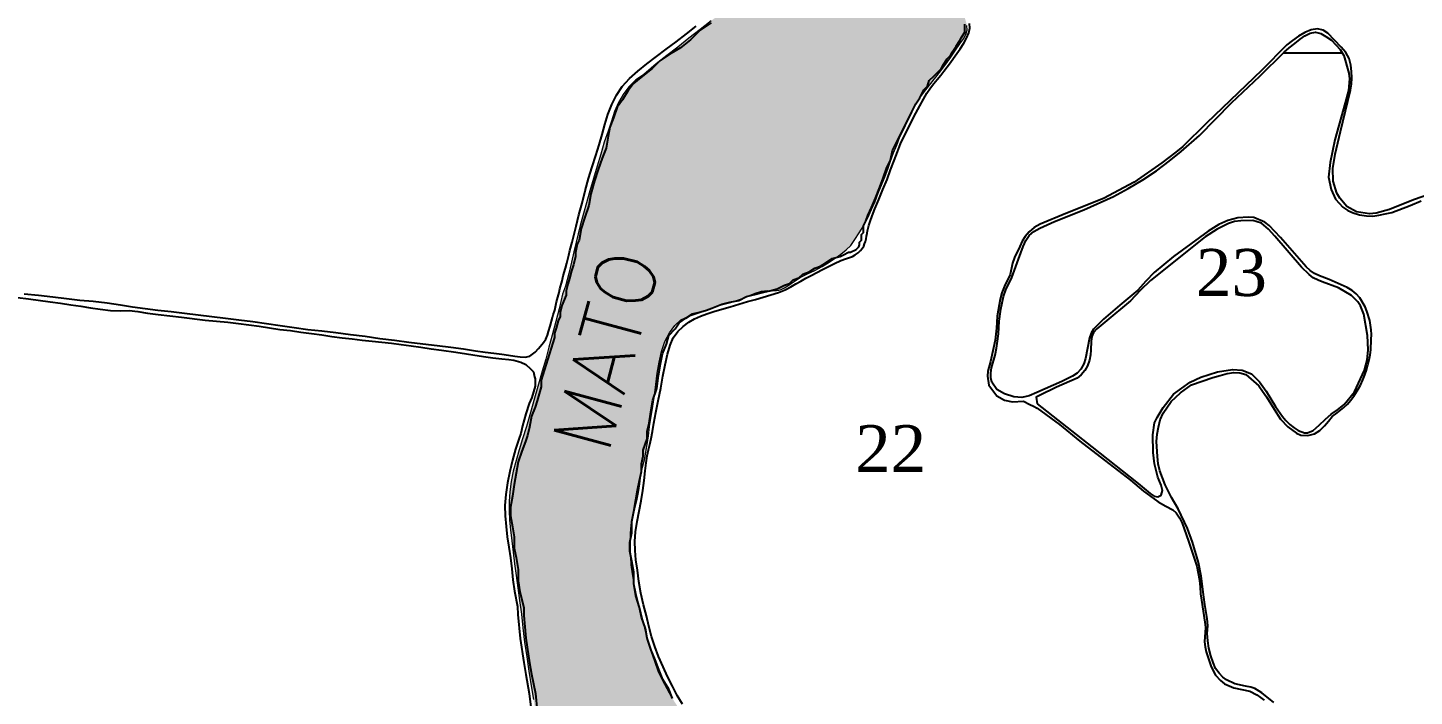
# Model space of a CAD drawing. Extents: x 727293 to 733405, y 7805585 to 7809907.
# Drawn here: x 729354 to 730120, y 7808044 to 7808414 of the extents above; entities that cross this region are included whole.
import ezdxf
from ezdxf.enums import TextEntityAlignment as Align

# ---------------------------------------------------------------- set-up
doc = ezdxf.new("R2010")
doc.units = 0
for name, color, linetype in [('0114000100', 1, 'Continuous'), ('0114000100008', 5, 'Continuous'), ('0114000100009', 5, 'Continuous'), ('0114000100022', 5, 'Continuous'), ('0114000100023', 5, 'Continuous'), ('MATO', 3, 'Continuous'), ('NUMERAÇÕES', 7, 'Continuous'), ('RESERVA', 3, 'Continuous'), ('TEXTO', 7, 'Continuous')]:
    doc.layers.add(name, color=color, linetype=linetype)
doc.layers.add('MALHA', color=251, linetype='Continuous', true_color=0x505050)
doc.layers.add('NUMERAÇÕES DOS TALHÕES', color=7, linetype='Continuous', true_color=0xffffff)
doc.styles.add('AREAS', font='times.ttf')
doc.styles.add('Simplex', font='simplex.shx')

# ---------------------------------------------------------------- blocks, each defined once
blk = doc.blocks.new('area_de_talhao')
at = {"layer": 'NUMERAÇÕES', "linetype": 'Continuous', "style": 'AREAS'}
blk.add_attdef('NRO', text='', height=20, dxfattribs=at).set_placement((0, 6.08), align=Align.CENTER)

msp = doc.modelspace()

# ---------------------------------------------------------------- hatches: boundary and pattern name
at = {"layer": 'RESERVA', "linetype": 'Continuous', "lineweight": 0}
h = msp.add_hatch(dxfattribs=at)
h.set_pattern_fill('GRASS', color=3, scale=10, style=0)
h.set_pattern_definition([(90, (0, 0), (-7.07106781, 7.07106781), [1.875, -12.26713563]), (45, (0, 0), (-7.071067812, 7.071067812), [1.875, -8.125]), (135, (0, 0), (-7.071067812, -7.071067812), [1.875, -8.125])])
h.paths.add_polyline_path([(729840.26, 7808505.39), (729837.06, 7808502.45), (729833.7, 7808499.28), (729830.25, 7808495.92), (729826.66, 7808492.53), (729823.21, 7808489.22), (729820.02, 7808486.21), (729818.18, 7808484.42), (729817.18, 7808483.45), (729813.39, 7808479.84), (729810.32, 7808477.35), (729806.21, 7808474.48), (729801.7, 7808471.4), (729797.13, 7808468.15), (729792.37, 7808464.61), (729787.28, 7808460.81), (729782.11, 7808456.73), (729776.99, 7808452.6), (729771.91, 7808448.66), (729766.89, 7808444.69), (729761.6, 7808440.52), (729755.88, 7808436.23), (729750, 7808431.62), (729743.98, 7808426.95), (729737.87, 7808422.34), (729731.75, 7808417.68), (729725.65, 7808412.84), (729719.46, 7808408.02), (729713.29, 7808403.2), (729707.27, 7808398.43), (729701.29, 7808393.91), (729694.49, 7808388), (729690.07, 7808385.05), (729686.15, 7808381.12), (729683.08, 7808377.02), (729680.5, 7808372.6), (729678.34, 7808367.62), (729676.57, 7808362.23), (729674.75, 7808356.6), (729672.69, 7808350.55), (729670.72, 7808344.06), (729668.73, 7808337.35), (729666.76, 7808330.57), (729664.68, 7808323.61), (729659.37, 7808304.52), (729657.21, 7808295.31), (729655.89, 7808290.04), (729654.49, 7808284.32), (729652.99, 7808277.91), (729651.3, 7808270.97), (729649.58, 7808266.54), (729647.75, 7808258.52), (729645.92, 7808251.48), (729643.88, 7808243.97), (729642.02, 7808237.34), (729640.45, 7808230.71), (729638.39, 7808223.97), (729636.31, 7808216.79), (729634.13, 7808209.16), (729631.93, 7808201.23), (729629.63, 7808193.47), (729627.47, 7808186.59), (729625.62, 7808180.6), (729623.91, 7808174.63), (729622.34, 7808168.69), (729621.22, 7808162.93), (729620.54, 7808157.36), (729620.14, 7808152.03), (729620.1, 7808146.93), (729620.33, 7808141.72), (729620.87, 7808136.22), (729621.52, 7808130.3), (729622.3, 7808123.98), (729623.1, 7808117.54), (729623.9, 7808111), (729624.83, 7808104.28), (729625.82, 7808097.14), (729626.85, 7808089.73), (729627.74, 7808082.04), (729628.62, 7808074.15), (729629.78, 7808066.12), (729631.05, 7808058.1), (729632.23, 7808050.12), (729633.52, 7808042.43), (729634.89, 7808035.19), (729636.46, 7808028.82), (729638.08, 7808022.77), (729640.39, 7808017.06), (729641.99, 7808010.38), (729643.91, 7808003.88), (729645.95, 7807997.25), (729647.99, 7807990.53), (729650.17, 7807983.7), (729652.5, 7807976.84), (729654.71, 7807969.91), (729657.05, 7807962.84), (729659.39, 7807955.77), (729661.72, 7807948.91), (729664.11, 7807942.17), (729666.59, 7807935.49), (729668.97, 7807928.55), (729671.32, 7807921.7), (729673.73, 7807915.09), (729675.91, 7807908.65), (729677.58, 7807902.57), (729678.73, 7807896.67), (729679.47, 7807891.43), (729680.35, 7807887.66), (729681.75, 7807884.39), (729683.64, 7807880.8), (729685.43, 7807876.77), (729687.02, 7807872.41), (729688.72, 7807867.83), (729690.7, 7807863.17), (729692.97, 7807858.39), (729696.19, 7807849.97), (729697.13, 7807846.24), (729698.27, 7807841.99), (729699.67, 7807836.58), (729701.94, 7807828.97), (729703.72, 7807823.26), (729705.33, 7807817.71), (729706.85, 7807812.48), (729708, 7807808.84), (729709.03, 7807806.32), (729710.04, 7807804.66), (729711.47, 7807803.31), (729712.95, 7807802.25), (729714.62, 7807801.54), (729716.44, 7807800.98), (729718.28, 7807800.71), (729720.34, 7807800.51), (729723.09, 7807800.56), (729726.35, 7807800.98), (729729.45, 7807801.57), (729731.97, 7807802.23), (729734.12, 7807802.91), (729736.14, 7807803.62), (729738.11, 7807804.47), (729742.73, 7807808.56), (729744.92, 7807810.86), (729747.1, 7807813.46), (729749.21, 7807816.62), (729751.2, 7807820.23), (729753.1, 7807824.13), (729754.63, 7807828.16), (729756.24, 7807832.67), (729757.5, 7807836.84), (729758.83, 7807841.27), (729760.21, 7807846.22), (729761.53, 7807851.11), (729762.7, 7807855.99), (729763.78, 7807860.89), (729765.65, 7807874.38), (729765.91, 7807879.15), (729766.18, 7807884.29), (729766.88, 7807889.47), (729767.99, 7807894.45), (729769.49, 7807899.12), (729771.03, 7807903.6), (729772.5, 7807907.89), (729773.78, 7807912.04), (729774.39, 7807916.27), (729774.63, 7807920.87), (729774.79, 7807925.93), (729774.92, 7807931.4), (729775.2, 7807936.81), (729775.66, 7807942.05), (729776.16, 7807946.82), (729776.91, 7807951.01), (729777.58, 7807954.81), (729777.69, 7807958.28), (729777.39, 7807961.69), (729776.82, 7807964.98), (729775.57, 7807968.23), (729773.63, 7807971.38), (729771.22, 7807974.52), (729768.62, 7807977.73), (729765.79, 7807981.17), (729762.8, 7807984.56), (729759.27, 7807987.51), (729755.27, 7807990.22), (729752.46, 7807992.31), (729749.12, 7807995.05), (729744.94, 7807999.19), (729740.03, 7808004.13), (729736.66, 7808008.28), (729733.32, 7808012.4), (729729.91, 7808016.5), (729726.66, 7808020.76), (729723.25, 7808025.14), (729719.89, 7808029.63), (729716.44, 7808034.22), (729713.05, 7808038.85), (729710.03, 7808043.55), (729707.34, 7808048.31), (729704.82, 7808053.16), (729702.54, 7808058.21), (729700.58, 7808063.44), (729698.75, 7808068.75), (729697.04, 7808074.15), (729695.6, 7808079.63), (729694.26, 7808085.05), (729692.98, 7808090.45), (729691.61, 7808095.81), (729690.26, 7808101.15), (729689.15, 7808106.52), (729688.27, 7808111.94), (729687.56, 7808116.95), (729687.3, 7808121.46), (729687.21, 7808125.62), (729687.13, 7808129.91), (729687.22, 7808134.32), (729687.5, 7808138.88), (729688.21, 7808143.47), (729689.51, 7808147.93), (729690.61, 7808152.42), (729691.56, 7808157.01), (729692.26, 7808161.72), (729692.83, 7808166.46), (729693.83, 7808170.94), (729694.89, 7808175.06), (729695.71, 7808179.22), (729696.44, 7808183.53), (729697.07, 7808188.31), (729697.69, 7808193.51), (729698.55, 7808198.98), (729699.47, 7808204.73), (729700.42, 7808210.58), (729701.13, 7808216.64), (729701.95, 7808222.83), (729702.92, 7808228.99), (729704.3, 7808234.91), (729706.18, 7808240.38), (729708.66, 7808245.17), (729711.6, 7808249.22), (729714.94, 7808252.32), (729719.02, 7808254.27), (729723.39, 7808255.66), (729727.8, 7808257.26), (729732.42, 7808259.03), (729737.39, 7808260.7), (729742.64, 7808262), (729747.45, 7808263.61), (729751.93, 7808265.46), (729756.09, 7808267.08), (729759.65, 7808268.28), (729762.86, 7808268.52), (729765.73, 7808268.42), (729767.94, 7808268.61), (729769.22, 7808268.82), (729769.94, 7808269.01), (729770.74, 7808269.32), (729772.31, 7808270.06), (729774.74, 7808271.6), (729777.81, 7808273.72), (729780.98, 7808275.78), (729784.92, 7808277.82), (729789.11, 7808279.73), (729793.18, 7808281.95), (729796.97, 7808284.28), (729800.28, 7808286.52), (729803.48, 7808288.78), (729806.41, 7808291.03), (729809, 7808293.55), (729811.24, 7808296.74), (729813.61, 7808300.5), (729816.09, 7808304.55), (729818.39, 7808308.86), (729820.46, 7808313.32), (729822.36, 7808317.85), (729824.11, 7808322.43), (729825.97, 7808326.86), (729827.78, 7808331.27), (729829.41, 7808335.74), (729830.92, 7808340.14), (729832.59, 7808344.67), (729834.31, 7808349.02), (729836.08, 7808353.6), (729838.19, 7808357.84), (729840.24, 7808362.21), (729842.39, 7808366.71), (729844.69, 7808371.19), (729847.42, 7808375.61), (729850.41, 7808379.52), (729853.23, 7808383.08), (729855.89, 7808386.56), (729858.67, 7808390.05), (729861.37, 7808393.73), (729864.22, 7808397.52), (729866.82, 7808401.4), (729869.28, 7808405.04), (729871.24, 7808407.77), (729872.45, 7808410.19), (729873.21, 7808412.59), (729873.14, 7808415.1), (729872.23, 7808418.37), (729871.37, 7808422.25), (729870.78, 7808426.62), (729870.03, 7808431.14), (729869.13, 7808435.76), (729868.01, 7808440.45), (729866.71, 7808445.16), (729865.11, 7808449.71), (729863.24, 7808454.07), (729861.23, 7808458.29), (729859.18, 7808462.32), (729857.33, 7808466.44), (729855.52, 7808470.7), (729853.91, 7808475.1), (729852.77, 7808479.7), (729851.97, 7808484.27), (729851.81, 7808488.78), (729852.25, 7808493.02), (729853.17, 7808496.89), (729854.25, 7808500.41), (729855.11, 7808503.44), (729855.26, 7808506.06), (729854.46, 7808508.3), (729852.61, 7808509.78), (729849.86, 7808510.23), (729846.62, 7808509.5), (729843.42, 7808507.82)])

# ---------------------------------------------------------------- linework, layer by layer
at = {"layer": '0114000100'}
msp.add_lwpolyline([(730042.75, 7808040.79), (730036.04, 7808046.23), (730034.56, 7808047.19), (730032.24, 7808048.58), (730029.97, 7808049.33), (730027.17, 7808049.92), (730021.19, 7808051.08), (730016.6, 7808053.45), (730014.59, 7808054.94), (730012.49, 7808056.97), (730010.49, 7808059.71), (730009.15, 7808063), (730007.86, 7808066.68), (730006.77, 7808070.83), (730006.21, 7808074.86), (730005.99, 7808078.95), (730006.2, 7808083.2), (730005.84, 7808087.21), (730004.56, 7808095.01), (730004.05, 7808099.16), (730002.5, 7808110.7), (730001.16, 7808118.22), (729997.76, 7808129.45), (729995.08, 7808136.96), (729989.97, 7808147.93), (729986.21, 7808154.13), (729982.63, 7808161.09), (729979.76, 7808168.91), (729978.91, 7808172.78), (729978.38, 7808176.75), (729977.9, 7808185.09), (729978.26, 7808189.12), (729978.94, 7808193.12), (729979.86, 7808197.05), (729981.61, 7808200.85), (729986.1, 7808207.33), (729991.15, 7808212.05), (729997.23, 7808216.43), (730009.07, 7808220.54), (730013.1, 7808221.58), (730017.03, 7808222.63), (730020.71, 7808223.19), (730024.04, 7808223.03), (730027.24, 7808222.13), (730034.49, 7808215.86), (730036.55, 7808213.03), (730038.74, 7808209.87), (730042.87, 7808203.09), (730046.5, 7808197.5), (730050.56, 7808193.2), (730055.32, 7808189.82), (730057.73, 7808188.71), (730061.61, 7808188.37), (730065.24, 7808189.31), (730068.17, 7808191.22), (730070.82, 7808193.83), (730072.98, 7808196.35), (730075.03, 7808198.93), (730077.74, 7808201.04), (730079.61, 7808202.43), (730081.48, 7808203.97), (730083.48, 7808205.72), (730085.22, 7808207.83), (730087.01, 7808210.24), (730088.89, 7808213.18), (730090.58, 7808216.31), (730091.93, 7808219.3), (730093.06, 7808221.96), (730093.96, 7808224.62), (730094.79, 7808227.45), (730095.51, 7808230.29), (730096.03, 7808233.1), (730096.3, 7808235.81), (730096.57, 7808241.51), (730096.68, 7808244.33), (730096.57, 7808246.93), (730095.78, 7808251.97), (730094.07, 7808257.1), (730093.17, 7808259.62), (730090.28, 7808264.56), (730088.26, 7808266.72), (730086.02, 7808268.59), (730083.36, 7808270.17), (730073.26, 7808274.72), (730068, 7808276.66), (730065.28, 7808278), (730062.83, 7808279.71), (730060.62, 7808281.67), (730046.41, 7808297.88), (730040.09, 7808304.54), (730037.72, 7808306.32), (730031.77, 7808308.9), (730028.6, 7808309.19), (730022.8, 7808308.72), (730017.38, 7808307.33), (730012.4, 7808305.05), (730006.45, 7808301.49), (729987.37, 7808287.33), (729976.66, 7808278.51), (729972.03, 7808273.76), (729967.57, 7808268.87), (729957.62, 7808260.46), (729948.67, 7808252.82), (729943.06, 7808247.29), (729941.74, 7808244.93), (729940.93, 7808242.41), (729938.61, 7808231.01), (729937.65, 7808227.98), (729936.1, 7808225.18), (729933.96, 7808222.98), (729931.44, 7808221.2), (729925.64, 7808218.27), (729911.73, 7808212.19), (729907.57, 7808210.43), (729903.55, 7808209.53), (729899.05, 7808209.89), (729893.96, 7808211.5), (729889.64, 7808213.93), (729886.9, 7808217.85), (729886.33, 7808220.33), (729886.32, 7808223.02), (729886.74, 7808225.9), (729888.66, 7808232.84), (729889.54, 7808236.64), (729890.09, 7808240.61), (729890.55, 7808244.6), (729890.99, 7808251.64), (729891.86, 7808258.33), (729892.56, 7808261.85), (729893.28, 7808265.34), (729894.58, 7808268.95), (729897.87, 7808275.84), (729901.69, 7808285.92), (729902.97, 7808289.45), (729904.16, 7808292.95), (729905.62, 7808296.19), (729907.5, 7808298.92), (729910.02, 7808301.22), (729913.45, 7808303.11), (729921.47, 7808306.68), (729937.65, 7808313.28), (729954.07, 7808320.52), (729962.32, 7808325), (729970.44, 7808329.78), (729977.91, 7808334.83), (729984.9, 7808340.13), (729991.54, 7808345.53), (730001.61, 7808354.36), (730019.42, 7808372.32), (730034.95, 7808387.02), (730048.38, 7808400.43), (730051.24, 7808402.8), (730054.3, 7808405.15), (730057.27, 7808407.55), (730059.98, 7808409.37), (730062.78, 7808410.92), (730065.77, 7808411.4), (730068.7, 7808410.7), (730071.55, 7808409.1), (730074.55, 7808406.94), (730079.5, 7808401.78), (730081.44, 7808398.51), (730084.24, 7808388.73), (730084.52, 7808385.55), (730084.04, 7808379.18), (730082.27, 7808372.31), (730076.49, 7808351.98), (730073.83, 7808339.32), (730073, 7808331.18), (730074.36, 7808324.5), (730076.91, 7808319.05), (730080.87, 7808314.63), (730083.58, 7808312.88), (730086.64, 7808311.48), (730090.11, 7808310.4), (730093.98, 7808309.85), (730097.57, 7808309.77), (730100.82, 7808310.2), (730104.24, 7808310.9), (730107.9, 7808311.75), (730118.15, 7808315.68), (730124.15, 7808318.11)], dxfattribs=at)
at = {"layer": '0114000100008'}
msp.add_lwpolyline([(729351.97, 7808266.79), (729359.94, 7808265.94), (729367.83, 7808265.05), (729375.5, 7808264.13), (729382.86, 7808263.31), (729390.15, 7808262.73), (729397.93, 7808261.71), (729405.2, 7808260.75), (729411.99, 7808259.52), (729418.88, 7808258.57), (729425.93, 7808257.8), (729433.24, 7808256.98), (729440.68, 7808256), (729448.2, 7808255.08), (729455.74, 7808254.25), (729463.24, 7808253.31), (729470.73, 7808252.36), (729478.35, 7808251.39), (729485.88, 7808250.37), (729493.5, 7808249.3), (729501.19, 7808248.24), (729508.8, 7808247.05), (729516.46, 7808246.23), (729524.34, 7808245.41), (729532.4, 7808244.32), (729540.58, 7808243.28), (729548.67, 7808242.16), (729556.69, 7808241.11), (729564.58, 7808240.13), (729572.46, 7808239.14), (729580.21, 7808238.12), (729587.77, 7808237.2), (729594.94, 7808236.27), (729601.44, 7808235.32), (729606.8, 7808234.54), (729611.69, 7808233.89), (729616, 7808233.37), (729619.75, 7808232.85), (729623.14, 7808232.34), (729626.23, 7808231.96), (729629, 7808231.83), (729631.49, 7808232.24), (729632.96, 7808233.32), (729634.38, 7808234.6), (729636.39, 7808236.52), (729639.07, 7808239.77), (729640.28, 7808241.61), (729641.3, 7808243.9), (729641.75, 7808245.88), (729642.7, 7808248.9), (729644.13, 7808253.72), (729644.49, 7808255.17), (729645.3, 7808257.8), (729646.3, 7808262.3), (729647.81, 7808267.48), (729648.17, 7808269.57), (729649.46, 7808273.91), (729650.02, 7808276.65), (729651.25, 7808280.95), (729651.88, 7808283.68), (729653.11, 7808288.07), (729653.67, 7808290.7), (729654.97, 7808295.23), (729655.41, 7808297.6), (729657.08, 7808304.12), (729658.66, 7808310.51), (729660.37, 7808316.96), (729662.12, 7808323.71), (729664.01, 7808330.46), (729666.05, 7808336.98), (729668.03, 7808343.18), (729669.8, 7808349.07), (729671.41, 7808354.76), (729672.96, 7808360.35), (729674.72, 7808365.94), (729676.84, 7808371.38), (729679.43, 7808376.6), (729682.64, 7808381.4), (729686.52, 7808385.73), (729691.15, 7808389.85), (729696.26, 7808393.93), (729701.54, 7808398.03), (729706.95, 7808402.09), (729712.46, 7808406.14), (729718.05, 7808410.41), (729723.55, 7808414.82)], dxfattribs=at)
at = {"layer": '0114000100009'}
msp.add_lwpolyline([(729348.3, 7808264.76), (729354.49, 7808264.01), (729366.37, 7808262.32), (729372.18, 7808261.54), (729377.85, 7808260.71), (729383.34, 7808259.89), (729388.7, 7808259.01), (729394.04, 7808258.25), (729399.73, 7808257.56), (729405.26, 7808257.37), (729410.14, 7808257.5), (729414.84, 7808257.01), (729420.1, 7808256.14), (729426.15, 7808255.32), (729432.55, 7808254.54), (729439.01, 7808253.8), (729452.03, 7808252.23), (729458.42, 7808251.69), (729464.59, 7808251.12), (729470.51, 7808250.36), (729476.29, 7808249.6), (729481.85, 7808248.84), (729487.55, 7808247.96), (729493.36, 7808247.11), (729499.22, 7808246.42), (729505.03, 7808245.64), (729510.79, 7808244.92), (729516.52, 7808244.07), (729522.13, 7808243.26), (729527.74, 7808242.49), (729533.27, 7808241.86), (729538.79, 7808241.17), (729544.28, 7808240.64), (729549.68, 7808240.06), (729555.03, 7808239.45), (729560.41, 7808238.79), (729565.84, 7808237.97), (729571.35, 7808237.24), (729576.97, 7808236.43), (729582.73, 7808235.56), (729590.54, 7808234.47), (729605.84, 7808232.17), (729611.16, 7808231.33), (729616.03, 7808230.75), (729620, 7808230.37), (729622.69, 7808230.01), (729626.5, 7808228.98), (729629.39, 7808227.67), (729631.93, 7808225.33), (729633.47, 7808223.59), (729634.06, 7808220.84), (729634.38, 7808219.83), (729634.55, 7808215.76), (729632.69, 7808209.39), (729631.16, 7808206.17), (729629.38, 7808200.5), (729627.51, 7808193.87), (729626.48, 7808189.53), (729625.57, 7808187.04), (729623.64, 7808180.96), (729621.93, 7808174.9), (729620.39, 7808168.59), (729619.1, 7808162.21), (729618.23, 7808155.85), (729617.71, 7808149.78), (729617.83, 7808144), (729618.35, 7808138.21), (729619.07, 7808132.44), (729619.99, 7808126.77), (729620.79, 7808120.79), (729621.48, 7808114.74), (729622.14, 7808108.61), (729623.12, 7808102.42), (729624.62, 7808093.85), (729624.97, 7808089.54), (729626.24, 7808076.29), (729628.12, 7808062.95), (729629.25, 7808056.35), (729631.09, 7808045.85), (729632.25, 7808036.79)], dxfattribs=at)
at = {"layer": '0114000100022'}
for points in [[(729715.88, 7808039.91), (729713.02, 7808044.67), (729710.32, 7808049.86), (729707.7, 7808055.23), (729705.13, 7808060.62), (729702.68, 7808066.19), (729700.56, 7808071.74), (729698.79, 7808077.29), (729697.35, 7808083.02), (729695.94, 7808088.75), (729694.39, 7808094.85), (729692.9, 7808101.22), (729691.78, 7808107.74), (729690.99, 7808114.06), (729690.19, 7808119.68), (729689.65, 7808124.81), (729689.47, 7808129.76), (729689.9, 7808135.13), (729690.83, 7808140.9), (729691.88, 7808146.65), (729693.01, 7808152.36), (729693.94, 7808158.07), (729694.7, 7808163.65), (729695.24, 7808168.84), (729695.74, 7808173.39), (729696.33, 7808177.13), (729697.09, 7808180.47), (729697.82, 7808183.49), (729698.58, 7808186.86), (729699.29, 7808190.73), (729700.04, 7808195.25), (729701.18, 7808201.25), (729702.53, 7808207.69), (729703.86, 7808214.54), (729705.07, 7808221.27), (729706.25, 7808227.57), (729707.58, 7808233.38), (729709.03, 7808238.42), (729710.79, 7808242.41), (729713.28, 7808245.86), (729716.24, 7808248.78), (729719.32, 7808251.14), (729722.55, 7808252.87), (729725.94, 7808254.34), (729729.37, 7808255.68), (729733.28, 7808256.92), (729737.59, 7808258.23), (729742.22, 7808259.62), (729747.09, 7808261.1), (729751.75, 7808262.44), (729756.18, 7808263.62), (729760.48, 7808264.9), (729764.78, 7808266.25), (729768.97, 7808267.5), (729772.6, 7808268.98), (729775.72, 7808270.62), (729778.53, 7808272.27), (729781.23, 7808273.84), (729784, 7808275.38), (729787.04, 7808276.97), (729790.17, 7808278.64), (729793.29, 7808280.23), (729796.54, 7808281.9), (729799.96, 7808283.62), (729803.41, 7808285.13), (729806.09, 7808286.08), (729808.15, 7808286.79), (729809.84, 7808287.44), (729811.42, 7808288.23), (729812.99, 7808289.4), (729814.36, 7808290.63), (729815.26, 7808291.83), (729816.05, 7808293.16), (729816.59, 7808294.42), (729817.06, 7808295.67), (729817.45, 7808297.09), (729817.7, 7808298.7), (729817.99, 7808300.24), (729818.18, 7808301.66), (729818.55, 7808303.05), (729818.98, 7808304.62), (729819.64, 7808306.78), (729820.71, 7808309.8), (729822.25, 7808313.73), (729824.42, 7808318.82), (729826.7, 7808324.37), (729828.95, 7808329.9), (729830.95, 7808335.4), (729832.81, 7808340.49), (729834.66, 7808345.27), (729836.49, 7808349.72), (729838.49, 7808353.94), (729840.63, 7808358.21), (729842.73, 7808362.48), (729844.88, 7808366.64), (729847.01, 7808370.68), (729849.08, 7808374.45), (729850.97, 7808377.75), (729852.95, 7808380.71), (729854.9, 7808383.1), (729856.75, 7808385.3), (729858.72, 7808387.7), (729860.42, 7808389.93), (729862.17, 7808392.2), (729863.97, 7808394.71), (729865.74, 7808397.09), (729867.61, 7808399.58), (729869.38, 7808402.24), (729871.45, 7808405.38), (729872.94, 7808408.12), (729874.09, 7808410.98), (729874.68, 7808413.68), (729874.6, 7808416.25)], [(730128.99, 7808321.77), (730120.04, 7808318.72), (730106.63, 7808313.41), (730099.4, 7808311.39), (730095.71, 7808311.03), (730088.51, 7808312.17), (730083.06, 7808315.1), (730079.27, 7808319.56), (730077.58, 7808322.39), (730075.5, 7808329.02), (730075.37, 7808336.1), (730076.64, 7808343.99), (730079.58, 7808356.42), (730085.19, 7808379.3), (730085.74, 7808382.75), (730085.91, 7808386.19), (730085.74, 7808389.64), (730085.3, 7808393.11), (730084.43, 7808396.8), (730082.54, 7808400.26), (730080.04, 7808403.19), (730072.62, 7808410.89), (730070.02, 7808412.48), (730066.9, 7808413.27), (730063.45, 7808412.75), (730059.8, 7808411.28), (730056.34, 7808409.14), (730053.07, 7808406.74), (730050.03, 7808404.45), (730036.04, 7808390.32), (730005.5, 7808361.18), (729992.38, 7808348.24), (729988.59, 7808345.14), (729980.91, 7808339.17), (729965.58, 7808328.43), (729948.54, 7808319.54), (729927.87, 7808311.22), (729913.65, 7808305.31), (729910.36, 7808303.37), (729907.55, 7808301.09), (729905.32, 7808298.42), (729903.64, 7808295.83), (729902.32, 7808292.93), (729899.34, 7808286.81), (729898.28, 7808283.67), (729896.95, 7808277.53), (729893.82, 7808271.03), (729892.33, 7808267.32), (729891.42, 7808263.73), (729889.78, 7808254.36), (729889.39, 7808247.75), (729888.77, 7808241.1), (729886.07, 7808229.29), (729884.73, 7808223.92), (729884.52, 7808221.23), (729885.15, 7808216.24), (729889.63, 7808210.46), (729893.8, 7808207.91), (729898.3, 7808207.14), (729904.39, 7808207.42), (729907.88, 7808205.61), (729909.87, 7808204.72), (729911.96, 7808203.52), (729924.2, 7808194.47), (729935.47, 7808185.35), (729949.18, 7808174.89), (729963.59, 7808163.84), (729970.78, 7808157.65), (729978.89, 7808151.71), (729983.01, 7808149.36), (729986.84, 7808147.29), (729988.71, 7808145.64), (729990.67, 7808142.96), (729992.15, 7808140.01), (729995.68, 7808130.01), (730000.2, 7808116.2), (730001.58, 7808108.49), (730001.99, 7808104.61), (730002.3, 7808100.94), (730002.75, 7808097.49), (730004.58, 7808085.19), (730004.91, 7808082.34), (730004.55, 7808077.2), (730004.47, 7808074.39), (730004.78, 7808071.63), (730005.28, 7808068.93), (730008.12, 7808060.54), (730010.52, 7808055.92), (730013.19, 7808052.97), (730015.47, 7808051.24), (730020.59, 7808048.96), (730025.02, 7808048.09), (730029.47, 7808047.03), (730033.33, 7808045.03), (730037.44, 7808042.05)]]:
    msp.add_lwpolyline(points, dxfattribs=at)
at = {"layer": '0114000100023'}
msp.add_lwpolyline([(729912, 7808205.99), (729942.13, 7808182.17), (729967.76, 7808161.9), (729974.45, 7808156.38), (729976.53, 7808154.92), (729978.65, 7808154.59), (729980.39, 7808155.53), (729981.31, 7808158), (729980.54, 7808160.97), (729978.67, 7808165.48), (729976.76, 7808172.71), (729975.98, 7808179.05), (729975.84, 7808188.75), (729976.79, 7808195.45), (729978.2, 7808198.41), (729981.55, 7808203.93), (729987.23, 7808211.38), (729996.6, 7808217.92), (730002.46, 7808220.64), (730011.63, 7808223.68), (730020, 7808224.88), (730025.25, 7808224.63), (730030.47, 7808222.54), (730034.88, 7808218.2), (730038.56, 7808213.02), (730043.72, 7808204.55), (730047.46, 7808198.97), (730049.37, 7808196.65), (730051.6, 7808194.56), (730054.06, 7808192.72), (730056.16, 7808191.22), (730059.65, 7808189.89), (730061.31, 7808189.9), (730064.43, 7808191.24), (730067.75, 7808194.17), (730071.33, 7808197.46), (730074.5, 7808200.24), (730078, 7808202.62), (730081.56, 7808205.5), (730087.29, 7808212.6), (730089.64, 7808217.41), (730092.92, 7808224.62), (730094.34, 7808230.15), (730094.98, 7808235.76), (730094.5, 7808243.64), (730092.5, 7808255.43), (730090.73, 7808260.04), (730089.26, 7808262.25), (730085.75, 7808265.89), (730078.56, 7808270.03), (730069.52, 7808273.43), (730067.18, 7808274.31), (730064.55, 7808275.63), (730062.2, 7808277.37), (730058.01, 7808281.53), (730043.24, 7808298.61), (730039.8, 7808302.42), (730035.95, 7808305.83), (730031.09, 7808307.35), (730024.46, 7808307.15), (730020.94, 7808306.82), (730017.72, 7808305.72), (730011.35, 7808302.52), (730004.86, 7808298.35), (729974.65, 7808274.2), (729968.89, 7808268.55), (729963.61, 7808262.94), (729949.38, 7808251.05), (729944.86, 7808247.44), (729943.07, 7808245.45), (729942.09, 7808243.1), (729941.72, 7808240.63), (729941.58, 7808235.62), (729941.45, 7808233.09), (729940.96, 7808230.11), (729939.82, 7808227.04), (729938.26, 7808224.34), (729936.24, 7808221.93), (729934.03, 7808220.16), (729922.64, 7808215.24), (729913.24, 7808210.6), (729911.33, 7808209.56)], close=True, dxfattribs=at)
at = {"layer": 'MALHA'}
msp.add_lwpolyline([(730047.95, 7808400), (730080.56, 7808400)], dxfattribs=at)
at = {"layer": 'MATO', "lineweight": 0, "elevation": 576.24}
for points in [[(729731.75, 7808417.68), (729725.65, 7808412.84), (729719.46, 7808408.02), (729713.29, 7808403.2), (729707.27, 7808398.43), (729701.29, 7808393.91), (729694.49, 7808388), (729690.07, 7808385.05), (729686.15, 7808381.12), (729683.08, 7808377.02), (729680.5, 7808372.6), (729678.34, 7808367.62), (729676.57, 7808362.23), (729674.75, 7808356.6), (729672.69, 7808350.55), (729670.72, 7808344.06), (729668.73, 7808337.35), (729666.76, 7808330.57), (729664.68, 7808323.61), (729659.37, 7808304.52), (729657.21, 7808295.31), (729655.89, 7808290.04), (729654.49, 7808284.32), (729652.99, 7808277.91), (729651.3, 7808270.97), (729649.58, 7808266.54), (729647.75, 7808258.52), (729645.92, 7808251.48), (729643.88, 7808243.97), (729642.02, 7808237.34), (729640.45, 7808230.71), (729638.39, 7808223.97), (729636.31, 7808216.79), (729634.13, 7808209.16), (729631.93, 7808201.23), (729629.63, 7808193.47), (729627.47, 7808186.59), (729625.62, 7808180.6), (729623.91, 7808174.63), (729622.34, 7808168.69), (729621.22, 7808162.93), (729620.54, 7808157.36), (729620.14, 7808152.03), (729620.1, 7808146.93), (729620.33, 7808141.72), (729620.87, 7808136.22), (729621.52, 7808130.3), (729622.3, 7808123.98), (729623.1, 7808117.54), (729623.9, 7808111), (729624.83, 7808104.28), (729625.82, 7808097.14), (729626.85, 7808089.73), (729627.74, 7808082.04), (729628.62, 7808074.15), (729629.78, 7808066.12), (729631.05, 7808058.1), (729632.23, 7808050.12), (729633.52, 7808042.43)], [(729710.03, 7808043.55), (729707.34, 7808048.31), (729704.82, 7808053.16), (729702.54, 7808058.21), (729700.58, 7808063.44), (729698.75, 7808068.75), (729697.04, 7808074.15), (729695.6, 7808079.63), (729694.26, 7808085.05), (729692.98, 7808090.45), (729691.61, 7808095.81), (729690.26, 7808101.15), (729689.15, 7808106.52), (729688.27, 7808111.94), (729687.56, 7808116.95), (729687.3, 7808121.46), (729687.21, 7808125.62), (729687.13, 7808129.91), (729687.22, 7808134.32), (729687.5, 7808138.88), (729688.21, 7808143.47), (729689.51, 7808147.93), (729690.61, 7808152.42), (729691.56, 7808157.01), (729692.26, 7808161.72), (729692.83, 7808166.46), (729693.83, 7808170.94), (729694.89, 7808175.06), (729695.71, 7808179.22), (729696.44, 7808183.53), (729697.07, 7808188.31), (729697.69, 7808193.51), (729698.55, 7808198.98), (729699.47, 7808204.73), (729700.42, 7808210.58), (729701.13, 7808216.64), (729701.95, 7808222.83), (729702.92, 7808228.99), (729704.3, 7808234.91), (729706.18, 7808240.38), (729708.66, 7808245.17), (729711.6, 7808249.22), (729714.94, 7808252.32), (729719.02, 7808254.27), (729723.39, 7808255.66), (729727.8, 7808257.26), (729732.42, 7808259.03), (729737.39, 7808260.7), (729742.64, 7808262), (729747.45, 7808263.61), (729751.93, 7808265.46), (729756.09, 7808267.08), (729759.65, 7808268.28), (729762.86, 7808268.52), (729765.73, 7808268.42), (729767.94, 7808268.61), (729769.22, 7808268.82), (729769.94, 7808269.01), (729770.74, 7808269.32), (729772.31, 7808270.06), (729774.74, 7808271.6), (729777.81, 7808273.72), (729780.98, 7808275.78), (729784.92, 7808277.82), (729789.11, 7808279.73), (729793.18, 7808281.95), (729796.97, 7808284.28), (729800.28, 7808286.52), (729803.48, 7808288.78), (729806.41, 7808291.03), (729809, 7808293.55), (729811.24, 7808296.74), (729813.61, 7808300.5), (729816.09, 7808304.55), (729818.39, 7808308.86), (729820.46, 7808313.32), (729822.36, 7808317.85), (729824.11, 7808322.43), (729825.97, 7808326.86), (729827.78, 7808331.27), (729829.41, 7808335.74), (729830.92, 7808340.14), (729832.59, 7808344.67), (729834.31, 7808349.02), (729836.08, 7808353.6), (729838.19, 7808357.84), (729840.24, 7808362.21), (729842.39, 7808366.71), (729844.69, 7808371.19), (729847.42, 7808375.61), (729850.41, 7808379.52), (729853.23, 7808383.08), (729855.89, 7808386.56), (729858.67, 7808390.05), (729861.37, 7808393.73), (729864.22, 7808397.52), (729866.82, 7808401.4), (729869.28, 7808405.04), (729871.24, 7808407.77), (729872.45, 7808410.19), (729873.21, 7808412.59), (729873.14, 7808415.1)]]:
    msp.add_lwpolyline(points, dxfattribs=at)
at = {"layer": 'NUMERAÇÕES DOS TALHÕES', "color": 3}
for points in [[(729731.8, 7808416.61), (729725.59, 7808412.46), (729720.39, 7808407.26), (729714.81, 7808402.8), (729709.41, 7808399.56), (729703.36, 7808395.53), (729699.22, 7808391.39), (729693.8, 7808387.05), (729688.81, 7808383.06), (729685.95, 7808379.25), (729682.78, 7808373.96), (729679.8, 7808369.99), (729677.81, 7808364.02), (729675.76, 7808358.9), (729674.77, 7808353.92), (729673.66, 7808347.3), (729671.46, 7808341.79), (729669.37, 7808335.52), (729667.27, 7808329.23), (729665.22, 7808322.05), (729664.15, 7808315.64), (729661.96, 7808309.06), (729659.92, 7808302.94), (729658.83, 7808296.37), (729657.74, 7808294.21), (729656.82, 7808289.6), (729656.82, 7808287.42), (729655.65, 7808282.71), (729654.59, 7808279.54), (729653.53, 7808275.3), (729652.47, 7808272.13), (729651.53, 7808268.36), (729651.53, 7808266.04), (729649.28, 7808260.4), (729648.36, 7808256.72), (729648.36, 7808254.27), (729647.13, 7808251.81), (729646.12, 7808247.78), (729645.18, 7808244.96), (729645.18, 7808242.62), (729637.77, 7808218.99), (729637.77, 7808215.39), (729635.52, 7808207.52), (729634.41, 7808204.2), (729632.39, 7808199.12), (729631.36, 7808192.97), (729630.25, 7808188.51), (729629.12, 7808185.14), (729627.01, 7808179.85), (729624.99, 7808173.81), (729623.97, 7808167.69), (729622.91, 7808161.34), (729621.85, 7808154.99), (729620.84, 7808148.88), (729620.84, 7808144.09), (729621.85, 7808138.03), (729622.95, 7808132.49), (729622.95, 7808126.14), (729623.96, 7808121.09), (729625.07, 7808114.45), (729625.07, 7808108.1), (729626.07, 7808102.11), (729628.25, 7808093.4), (729628.25, 7808088.93), (729629.29, 7808076.45), (729631.38, 7808062.82), (729632.43, 7808056.53), (729634.56, 7808045.87), (729635.63, 7808036.29)], [(729710.4, 7808043.01), (729708.28, 7808048.3), (729705.11, 7808053.59), (729702.9, 7808059.11), (729700.78, 7808064.4), (729698.63, 7808069.78), (729696.43, 7808076.39), (729695.37, 7808081.68), (729693.26, 7808088.03), (729692.2, 7808093.32), (729690.06, 7808099.72), (729688.93, 7808106.55), (729688.93, 7808112.9), (729687.92, 7808118.95), (729686.81, 7808124.49), (729686.81, 7808129.32), (729687.87, 7808134.61), (729687.87, 7808140.96), (729688.98, 7808146.5), (729690.03, 7808152.85), (729691.1, 7808158.19), (729692.16, 7808163.48), (729693.16, 7808168.48), (729693.16, 7808172.79), (729694.22, 7808177.02), (729694.22, 7808180.31), (729695.43, 7808183.95), (729696.34, 7808186.66), (729696.34, 7808190.78), (729697.45, 7808195.25), (729698.49, 7808201.49), (729699.59, 7808208.07), (729701.7, 7808214.39), (729702.72, 7808221.56), (729703.79, 7808228), (729704.92, 7808233.61), (729707.06, 7808238.96), (729708.27, 7808243.81), (729711.82, 7808247.36), (729714.11, 7808250.79), (729717.78, 7808253.24), (729721.39, 7808255.64), (729726.02, 7808256.8), (729729.08, 7808257.82), (729732.17, 7808258.85), (729737.57, 7808261.01), (729742.07, 7808262.13), (729747.04, 7808263.13), (729751.21, 7808265.21), (729755.76, 7808266.35), (729760, 7808267.41), (729764.23, 7808268.47), (729768.14, 7808269.45), (729772.27, 7808271.51), (729774.98, 7808272.41), (729777.1, 7808274.53), (729780.27, 7808275.59), (729782.39, 7808277.71), (729785.85, 7808278.86), (729789.03, 7808280.98), (729792.21, 7808282.04), (729795.05, 7808283.93), (729798.65, 7808286.34), (729803.07, 7808287.44), (729804.89, 7808288.35), (729807.64, 7808289.73), (729808.7, 7808289.73), (729811.87, 7808291.31), (729813.3, 7808292.74), (729813.82, 7808293.78), (729813.82, 7808295.38), (729814.88, 7808296.44), (729814.88, 7808299.61), (729815.94, 7808300.67), (729815.94, 7808301.54), (729815.94, 7808302.6), (729815.94, 7808304.37), (729817.22, 7808306.93), (729818.28, 7808310.1), (729820.43, 7808314.42), (729822.5, 7808319.59), (729824.62, 7808324.89), (729826.7, 7808330.1), (729828.86, 7808336.56), (729830.89, 7808340.63), (729831.95, 7808345.92), (729834.25, 7808350.51), (729836.36, 7808354.75), (729838.48, 7808358.98), (729840.6, 7808363.22), (729842.71, 7808367.45), (729844.92, 7808371.85), (729847.03, 7808375.03), (729849.28, 7808379.53), (729851.24, 7808381.49), (729852.3, 7808384.66), (729854.92, 7808387.28), (729858.81, 7808391.17), (729859.73, 7808393.02), (729862.12, 7808396.6), (729864.1, 7808398.58), (729865.03, 7808400.43), (729867.25, 7808403.76), (729869.26, 7808406.78), (729870.32, 7808408.9), (729872.03, 7808411.47), (729872.03, 7808412.68), (729872.03, 7808415.85)]]:
    msp.add_lwpolyline(points, dxfattribs=at)

# ---------------------------------------------------------------- block references
at = {"layer": 'NUMERAÇÕES DOS TALHÕES'}
ref = msp.add_blockref('area_de_talhao', (730019.34, 7808257.69), dxfattribs=dict(at, xscale=1.3, yscale=1.3, zscale=1.3))
ref.add_attrib('NRO', '23', dxfattribs={"layer": 'NUMERAÇÕES', "height": 26, "style": 'AREAS'}).set_placement((730019.34, 7808265.59), align=Align.CENTER)
ref = msp.add_blockref('area_de_talhao', (729830.98, 7808160.28), dxfattribs=dict(at, xscale=1.3, yscale=1.3, zscale=1.3))
ref.add_attrib('NRO', '22', dxfattribs={"layer": 'NUMERAÇÕES', "height": 26, "style": 'AREAS'}).set_placement((729830.98, 7808168.18), align=Align.CENTER)

# ---------------------------------------------------------------- texts
at = {"layer": 'TEXTO', "linetype": 'Continuous', "style": 'Simplex'}
msp.add_text('MATO', height=32.5, rotation=74.94565, dxfattribs=at).set_placement((729673.67, 7808235.61), align=Align.MIDDLE_CENTER)

doc.saveas('drawing.dxf')
